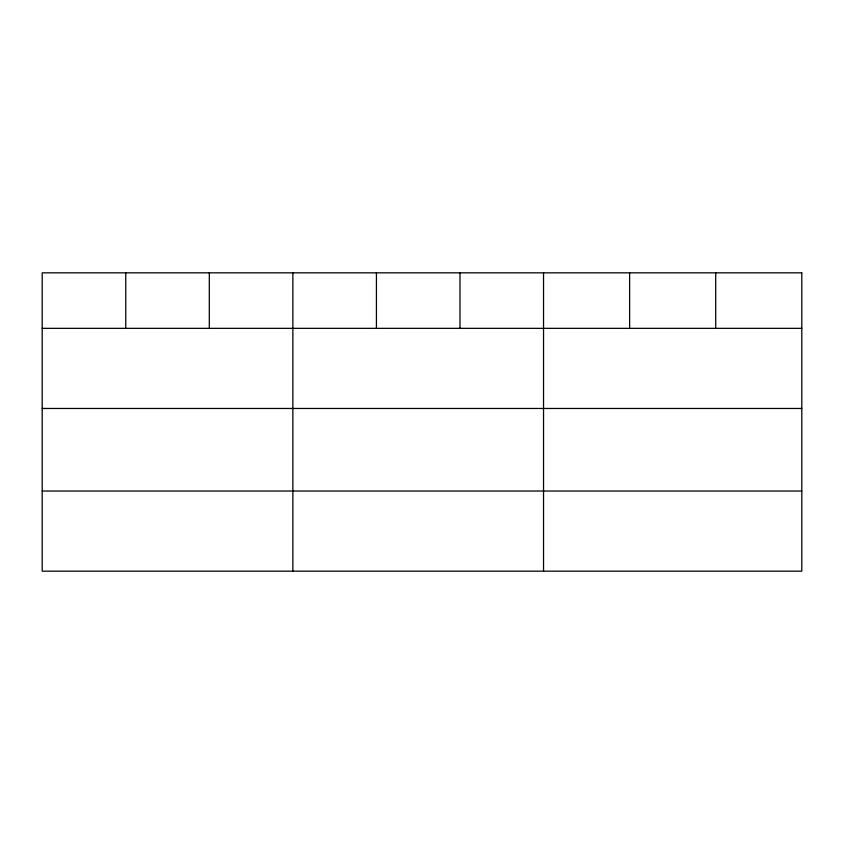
<?xml version="1.0" encoding="UTF-8"?>
<svg xmlns="http://www.w3.org/2000/svg" width="844" height="844" viewBox="0 0 844 844"><rect width="100%" height="100%" fill="white"/><g stroke="black" fill="none" stroke-linecap="round" stroke-linejoin="round"><path stroke-width="1.27" d="M42.2 328.337L801.8 328.337M42.2 408.464L801.8 408.464M42.2 491.029L801.8 491.029M715.712 272.834L715.712 328.337M629.624 272.834L629.624 328.337M543.536 272.834L543.536 571.166M459.98 272.834L459.98 328.337M376.424 272.834L376.424 328.337M292.868 272.834L292.868 571.166M209.312 272.834L209.312 328.337M125.756 272.834L125.756 328.337M801.8 272.834L42.2 272.834L42.2 571.166L801.8 571.166L801.8 272.834"/></g></svg>
